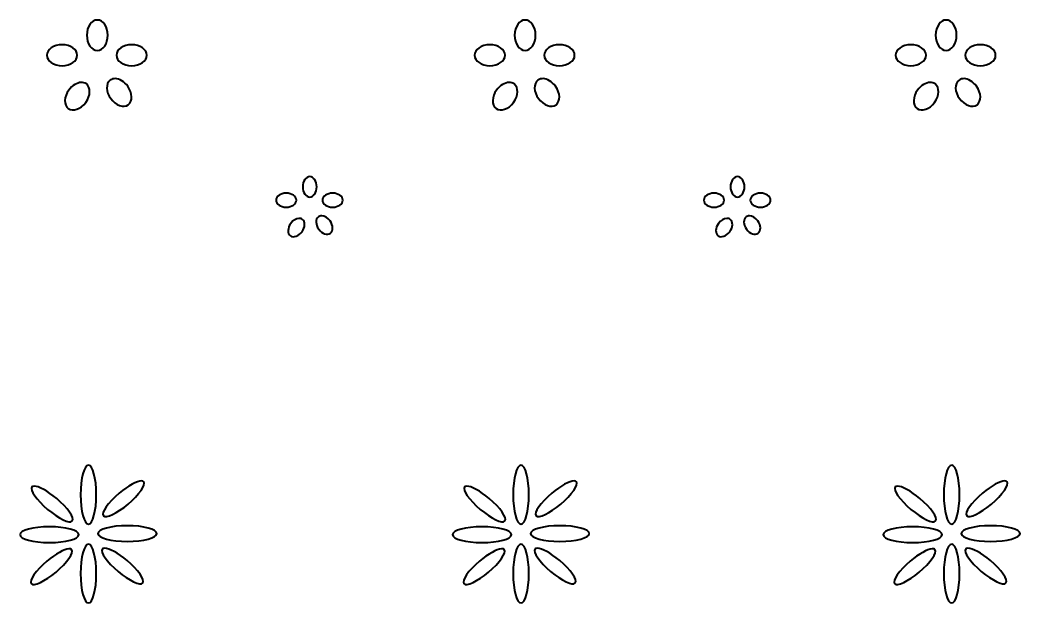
# Model space of a CAD drawing. Header units: centimetres. Extents: x -27.9 to 27.9, y -8.5 to 8.5.
# Drawn here: x -22.39 to 1.11, y -6.26 to 7.44 of the extents above; entities that cross this region are included whole.
import ezdxf

# ---------------------------------------------------------------- set-up
doc = ezdxf.new("R2010")
doc.units = ezdxf.units.CM
doc.header["$MEASUREMENT"] = 0
doc.layers.add('Layer 1', color=7, linetype='Continuous')

msp = doc.modelspace()

# ---------------------------------------------------------------- linework, layer by layer
at = {"layer": 'Layer 1', "color": 232, "lineweight": 40}
for points, knots in [([(-20.57256, 7.44252), (-20.43657, 7.44252), (-20.32617, 7.2823), (-20.32617, 7.08451), (-20.32617, 7.08451), (-20.32617, 6.88671), (-20.43658, 6.72567), (-20.57256, 6.72567), (-20.57256, 6.72567), (-20.70855, 6.72567), (-20.81895, 6.88671), (-20.81895, 7.08451), (-20.81895, 7.08451), (-20.81895, 7.28231), (-20.70854, 7.44252), (-20.57256, 7.44252)], [0, 0, 0, 0, 0.2, 0.2, 0.2, 0.2, 0.4, 0.4, 0.4, 0.4, 0.6, 0.6, 0.6, 0.6, 1, 1, 1, 1]), ([(-10.51839, 7.44252), (-10.3824, 7.44252), (-10.272, 7.2823), (-10.272, 7.08451), (-10.272, 7.08451), (-10.272, 6.88671), (-10.38241, 6.72567), (-10.51839, 6.72567), (-10.51839, 6.72567), (-10.65438, 6.72567), (-10.76478, 6.88671), (-10.76478, 7.08451), (-10.76478, 7.08451), (-10.76478, 7.28231), (-10.65437, 7.44252), (-10.51839, 7.44252)], [0, 0, 0, 0, 0.2, 0.2, 0.2, 0.2, 0.4, 0.4, 0.4, 0.4, 0.6, 0.6, 0.6, 0.6, 1, 1, 1, 1]), ([(-0.62297, 7.44252), (-0.48698, 7.44252), (-0.37658, 7.2823), (-0.37658, 7.08451), (-0.37658, 7.08451), (-0.37658, 6.88671), (-0.48699, 6.72567), (-0.62297, 6.72567), (-0.62297, 6.72567), (-0.75896, 6.72567), (-0.86936, 6.88671), (-0.86936, 7.08451), (-0.86936, 7.08451), (-0.86936, 7.28231), (-0.75895, 7.44252), (-0.62297, 7.44252)], [0, 0, 0, 0, 0.2, 0.2, 0.2, 0.2, 0.4, 0.4, 0.4, 0.4, 0.6, 0.6, 0.6, 0.6, 1, 1, 1, 1]), ([(-21.40103, 6.86044), (-21.20323, 6.86044), (-21.04302, 6.75003), (-21.04302, 6.61405), (-21.04302, 6.61405), (-21.04302, 6.47806), (-21.20324, 6.36766), (-21.40103, 6.36766), (-21.40103, 6.36766), (-21.59883, 6.36766), (-21.75904, 6.47807), (-21.75904, 6.61405), (-21.75904, 6.61405), (-21.75904, 6.75004), (-21.59882, 6.86044), (-21.40103, 6.86044)], [0, 0, 0, 0, 0.2, 0.2, 0.2, 0.2, 0.4, 0.4, 0.4, 0.4, 0.6, 0.6, 0.6, 0.6, 1, 1, 1, 1]), ([(-19.7664, 6.86044), (-19.5686, 6.86044), (-19.40756, 6.75003), (-19.40756, 6.61405), (-19.40756, 6.61405), (-19.40756, 6.47806), (-19.5686, 6.36766), (-19.7664, 6.36766), (-19.7664, 6.36766), (-19.9642, 6.36766), (-20.12441, 6.47807), (-20.12441, 6.61405), (-20.12441, 6.61405), (-20.12441, 6.75004), (-19.96419, 6.86044), (-19.7664, 6.86044)], [0, 0, 0, 0, 0.2, 0.2, 0.2, 0.2, 0.4, 0.4, 0.4, 0.4, 0.6, 0.6, 0.6, 0.6, 1, 1, 1, 1]), ([(-11.34687, 6.86044), (-11.14907, 6.86044), (-10.98886, 6.75003), (-10.98886, 6.61405), (-10.98886, 6.61405), (-10.98886, 6.47806), (-11.14908, 6.36766), (-11.34687, 6.36766), (-11.34687, 6.36766), (-11.54467, 6.36766), (-11.70488, 6.47807), (-11.70488, 6.61405), (-11.70488, 6.61405), (-11.70488, 6.75004), (-11.54466, 6.86044), (-11.34687, 6.86044)], [0, 0, 0, 0, 0.2, 0.2, 0.2, 0.2, 0.4, 0.4, 0.4, 0.4, 0.6, 0.6, 0.6, 0.6, 1, 1, 1, 1]), ([(-9.71224, 6.86044), (-9.51444, 6.86044), (-9.3534, 6.75003), (-9.3534, 6.61405), (-9.3534, 6.61405), (-9.3534, 6.47806), (-9.51444, 6.36766), (-9.71224, 6.36766), (-9.71224, 6.36766), (-9.91004, 6.36766), (-10.07025, 6.47807), (-10.07025, 6.61405), (-10.07025, 6.61405), (-10.07025, 6.75004), (-9.91003, 6.86044), (-9.71224, 6.86044)], [0, 0, 0, 0, 0.2, 0.2, 0.2, 0.2, 0.4, 0.4, 0.4, 0.4, 0.6, 0.6, 0.6, 0.6, 1, 1, 1, 1]), ([(-1.45145, 6.86044), (-1.25365, 6.86044), (-1.09344, 6.75003), (-1.09344, 6.61405), (-1.09344, 6.61405), (-1.09344, 6.47806), (-1.25366, 6.36766), (-1.45145, 6.36766), (-1.45145, 6.36766), (-1.64925, 6.36766), (-1.80946, 6.47807), (-1.80946, 6.61405), (-1.80946, 6.61405), (-1.80946, 6.75004), (-1.64925, 6.86044), (-1.45145, 6.86044)], [0, 0, 0, 0, 0.2, 0.2, 0.2, 0.2, 0.4, 0.4, 0.4, 0.4, 0.6, 0.6, 0.6, 0.6, 1, 1, 1, 1]), ([(0.18318, 6.86044), (0.38098, 6.86044), (0.54202, 6.75003), (0.54202, 6.61405), (0.54202, 6.61405), (0.54202, 6.47806), (0.38099, 6.36766), (0.18318, 6.36766), (0.18318, 6.36766), (-0.01461, 6.36766), (-0.17483, 6.47807), (-0.17483, 6.61405), (-0.17483, 6.61405), (-0.17483, 6.75004), (-0.01461, 6.86044), (0.18318, 6.86044)], [0, 0, 0, 0, 0.2, 0.2, 0.2, 0.2, 0.4, 0.4, 0.4, 0.4, 0.6, 0.6, 0.6, 0.6, 1, 1, 1, 1]), ([(-20.95041, 5.97408), (-20.90594, 5.97564), (-20.86476, 5.96452), (-20.83052, 5.93935), (-20.83052, 5.93935), (-20.72095, 5.85882), (-20.72743, 5.66465), (-20.84458, 5.50527), (-20.84458, 5.50527), (-20.96172, 5.34589), (-21.14511, 5.28169), (-21.25468, 5.36223), (-21.25468, 5.36223), (-21.36425, 5.44276), (-21.35859, 5.63693), (-21.24145, 5.79631), (-21.24145, 5.79631), (-21.16092, 5.90588), (-21.04823, 5.97064), (-20.95041, 5.97408)], [0, 0, 0, 0, 0.16666667, 0.16666667, 0.16666667, 0.16666667, 0.33333333, 0.33333333, 0.33333333, 0.33333333, 0.5, 0.5, 0.5, 0.5, 0.66666667, 0.66666667, 0.66666667, 0.66666667, 1, 1, 1, 1]), ([(-20.14922, 6.06421), (-20.05139, 6.06078), (-19.93954, 5.99602), (-19.85901, 5.88644), (-19.85901, 5.88644), (-19.74187, 5.72706), (-19.73538, 5.53207), (-19.84495, 5.45153), (-19.84495, 5.45153), (-19.95452, 5.371), (-20.13874, 5.43519), (-20.25588, 5.59457), (-20.25588, 5.59457), (-20.37302, 5.75395), (-20.37868, 5.94894), (-20.26911, 6.02948), (-20.26911, 6.02948), (-20.23487, 6.05465), (-20.19369, 6.06577), (-20.14922, 6.06421)], [0, 0, 0, 0, 0.16666667, 0.16666667, 0.16666667, 0.16666667, 0.33333333, 0.33333333, 0.33333333, 0.33333333, 0.5, 0.5, 0.5, 0.5, 0.66666667, 0.66666667, 0.66666667, 0.66666667, 1, 1, 1, 1]), ([(-10.89625, 5.97408), (-10.85178, 5.97564), (-10.8106, 5.96452), (-10.77636, 5.93935), (-10.77636, 5.93935), (-10.66679, 5.85882), (-10.67327, 5.66465), (-10.79042, 5.50527), (-10.79042, 5.50527), (-10.90756, 5.34589), (-11.09095, 5.28169), (-11.20052, 5.36223), (-11.20052, 5.36223), (-11.31009, 5.44276), (-11.30443, 5.63693), (-11.18729, 5.79631), (-11.18729, 5.79631), (-11.10676, 5.90588), (-10.99407, 5.97064), (-10.89625, 5.97408)], [0, 0, 0, 0, 0.16666667, 0.16666667, 0.16666667, 0.16666667, 0.33333333, 0.33333333, 0.33333333, 0.33333333, 0.5, 0.5, 0.5, 0.5, 0.66666667, 0.66666667, 0.66666667, 0.66666667, 1, 1, 1, 1]), ([(-10.09506, 6.06421), (-9.99723, 6.06078), (-9.88538, 5.99602), (-9.80485, 5.88644), (-9.80485, 5.88644), (-9.68771, 5.72706), (-9.68122, 5.53207), (-9.79079, 5.45153), (-9.79079, 5.45153), (-9.90036, 5.371), (-10.08458, 5.43519), (-10.20172, 5.59457), (-10.20172, 5.59457), (-10.31886, 5.75395), (-10.32452, 5.94894), (-10.21495, 6.02948), (-10.21495, 6.02948), (-10.18071, 6.05465), (-10.13953, 6.06577), (-10.09506, 6.06421)], [0, 0, 0, 0, 0.16666667, 0.16666667, 0.16666667, 0.16666667, 0.33333333, 0.33333333, 0.33333333, 0.33333333, 0.5, 0.5, 0.5, 0.5, 0.66666667, 0.66666667, 0.66666667, 0.66666667, 1, 1, 1, 1]), ([(-1.00083, 5.97408), (-0.95636, 5.97564), (-0.91518, 5.96452), (-0.88094, 5.93935), (-0.88094, 5.93935), (-0.77137, 5.85882), (-0.77783, 5.66465), (-0.895, 5.50527), (-0.895, 5.50527), (-1.01214, 5.34589), (-1.19551, 5.28169), (-1.3051, 5.36223), (-1.3051, 5.36223), (-1.41467, 5.44276), (-1.40899, 5.63693), (-1.29187, 5.79631), (-1.29187, 5.79631), (-1.21133, 5.90588), (-1.09864, 5.97064), (-1.00083, 5.97408)], [0, 0, 0, 0, 0.16666667, 0.16666667, 0.16666667, 0.16666667, 0.33333333, 0.33333333, 0.33333333, 0.33333333, 0.5, 0.5, 0.5, 0.5, 0.66666667, 0.66666667, 0.66666667, 0.66666667, 1, 1, 1, 1]), ([(-0.19964, 6.06421), (-0.10182, 6.06078), (0.01006, 5.99602), (0.09057, 5.88644), (0.09057, 5.88644), (0.20771, 5.72706), (0.2142, 5.53207), (0.10463, 5.45153), (0.10463, 5.45153), (-0.00494, 5.371), (-0.18914, 5.43519), (-0.3063, 5.59457), (-0.3063, 5.59457), (-0.42344, 5.75395), (-0.4291, 5.94894), (-0.31953, 6.02948), (-0.31953, 6.02948), (-0.28528, 6.05465), (-0.24411, 6.06577), (-0.19964, 6.06421)], [0, 0, 0, 0, 0.16666667, 0.16666667, 0.16666667, 0.16666667, 0.33333333, 0.33333333, 0.33333333, 0.33333333, 0.5, 0.5, 0.5, 0.5, 0.66666667, 0.66666667, 0.66666667, 0.66666667, 1, 1, 1, 1]), ([(-15.57937, 3.76068), (-15.48859, 3.76068), (-15.41566, 3.65377), (-15.41566, 3.52173), (-15.41566, 3.52173), (-15.41566, 3.38968), (-15.48859, 3.28195), (-15.57937, 3.28195), (-15.57937, 3.28195), (-15.67015, 3.28195), (-15.74391, 3.38968), (-15.74391, 3.52173), (-15.74391, 3.52173), (-15.74391, 3.65378), (-15.67015, 3.76068), (-15.57937, 3.76068)], [0, 0, 0, 0, 0.2, 0.2, 0.2, 0.2, 0.4, 0.4, 0.4, 0.4, 0.6, 0.6, 0.6, 0.6, 1, 1, 1, 1]), ([(-5.52521, 3.76068), (-5.43443, 3.76068), (-5.3615, 3.65377), (-5.3615, 3.52173), (-5.3615, 3.52173), (-5.3615, 3.38968), (-5.43443, 3.28195), (-5.52521, 3.28195), (-5.52521, 3.28195), (-5.61599, 3.28195), (-5.68975, 3.38968), (-5.68975, 3.52173), (-5.68975, 3.52173), (-5.68975, 3.65378), (-5.61599, 3.76068), (-5.52521, 3.76068)], [0, 0, 0, 0, 0.2, 0.2, 0.2, 0.2, 0.4, 0.4, 0.4, 0.4, 0.6, 0.6, 0.6, 0.6, 1, 1, 1, 1]), ([(-16.13252, 3.37207), (-16.00047, 3.37207), (-15.89357, 3.29831), (-15.89357, 3.20753), (-15.89357, 3.20753), (-15.89357, 3.11675), (-16.00048, 3.04299), (-16.13252, 3.04299), (-16.13252, 3.04299), (-16.26457, 3.04299), (-16.37147, 3.11675), (-16.37147, 3.20753), (-16.37147, 3.20753), (-16.37147, 3.29831), (-16.26456, 3.37207), (-16.13252, 3.37207)], [0, 0, 0, 0, 0.2, 0.2, 0.2, 0.2, 0.4, 0.4, 0.4, 0.4, 0.6, 0.6, 0.6, 0.6, 1, 1, 1, 1]), ([(-15.04194, 3.37207), (-14.90989, 3.37207), (-14.80216, 3.29831), (-14.80216, 3.20753), (-14.80216, 3.20753), (-14.80216, 3.11675), (-14.90989, 3.04299), (-15.04194, 3.04299), (-15.04194, 3.04299), (-15.17399, 3.04299), (-15.28089, 3.11675), (-15.28089, 3.20753), (-15.28089, 3.20753), (-15.28089, 3.29831), (-15.17398, 3.37207), (-15.04194, 3.37207)], [0, 0, 0, 0, 0.2, 0.2, 0.2, 0.2, 0.4, 0.4, 0.4, 0.4, 0.6, 0.6, 0.6, 0.6, 1, 1, 1, 1]), ([(-6.07835, 3.37207), (-5.9463, 3.37207), (-5.8394, 3.29831), (-5.8394, 3.20753), (-5.8394, 3.20753), (-5.8394, 3.11675), (-5.94631, 3.04299), (-6.07835, 3.04299), (-6.07835, 3.04299), (-6.2104, 3.04299), (-6.3173, 3.11675), (-6.3173, 3.20753), (-6.3173, 3.20753), (-6.3173, 3.29831), (-6.21039, 3.37207), (-6.07835, 3.37207)], [0, 0, 0, 0, 0.2, 0.2, 0.2, 0.2, 0.4, 0.4, 0.4, 0.4, 0.6, 0.6, 0.6, 0.6, 1, 1, 1, 1]), ([(-4.98777, 3.37207), (-4.85572, 3.37207), (-4.74799, 3.29831), (-4.74799, 3.20753), (-4.74799, 3.20753), (-4.74799, 3.11675), (-4.85572, 3.04299), (-4.98777, 3.04299), (-4.98777, 3.04299), (-5.11982, 3.04299), (-5.22672, 3.11675), (-5.22672, 3.20753), (-5.22672, 3.20753), (-5.22672, 3.29831), (-5.11981, 3.37207), (-4.98777, 3.37207)], [0, 0, 0, 0, 0.2, 0.2, 0.2, 0.2, 0.4, 0.4, 0.4, 0.4, 0.6, 0.6, 0.6, 0.6, 1, 1, 1, 1]), ([(-15.29743, 2.84042), (-15.23212, 2.83813), (-15.15689, 2.79533), (-15.10313, 2.72218), (-15.10313, 2.72218), (-15.02493, 2.61578), (-15.02089, 2.48573), (-15.09403, 2.43197), (-15.09403, 2.43197), (-15.16718, 2.37821), (-15.29033, 2.42066), (-15.36854, 2.52705), (-15.36854, 2.52705), (-15.44674, 2.63345), (-15.44996, 2.7635), (-15.37681, 2.81726), (-15.37681, 2.81726), (-15.35395, 2.83406), (-15.32712, 2.84145), (-15.29743, 2.84041), (-15.29743, 2.84041), (-15.29743, 2.84041), (-15.29743, 2.84042), (-15.29743, 2.84042)], [0, 0, 0, 0, 0.14285714, 0.14285714, 0.14285714, 0.14285714, 0.28571429, 0.28571429, 0.28571429, 0.28571429, 0.42857143, 0.42857143, 0.42857143, 0.42857143, 0.57142857, 0.57142857, 0.57142857, 0.57142857, 0.71428571, 0.71428571, 0.71428571, 0.71428571, 1, 1, 1, 1]), ([(-5.24326, 2.84042), (-5.17795, 2.83813), (-5.10272, 2.79533), (-5.04896, 2.72218), (-5.04896, 2.72218), (-4.97076, 2.61578), (-4.96672, 2.48573), (-5.03986, 2.43197), (-5.03986, 2.43197), (-5.11301, 2.37821), (-5.23616, 2.42066), (-5.31437, 2.52705), (-5.31437, 2.52705), (-5.39257, 2.63345), (-5.39579, 2.7635), (-5.32264, 2.81726), (-5.32264, 2.81726), (-5.29978, 2.83406), (-5.27295, 2.84145), (-5.24326, 2.84041), (-5.24326, 2.84041), (-5.24326, 2.84041), (-5.24326, 2.84042), (-5.24326, 2.84042)], [0, 0, 0, 0, 0.14285714, 0.14285714, 0.14285714, 0.14285714, 0.28571429, 0.28571429, 0.28571429, 0.28571429, 0.42857143, 0.42857143, 0.42857143, 0.42857143, 0.57142857, 0.57142857, 0.57142857, 0.57142857, 0.71428571, 0.71428571, 0.71428571, 0.71428571, 1, 1, 1, 1]), ([(-15.83238, 2.78089), (-15.80269, 2.78193), (-15.77504, 2.77371), (-15.75218, 2.75691), (-15.75218, 2.75691), (-15.67903, 2.70315), (-15.68307, 2.57392), (-15.76128, 2.46752), (-15.76128, 2.46752), (-15.83948, 2.36112), (-15.96181, 2.31867), (-16.03496, 2.37244), (-16.03496, 2.37244), (-16.10811, 2.4262), (-16.10489, 2.55543), (-16.02669, 2.66183), (-16.02669, 2.66183), (-15.97293, 2.73498), (-15.89769, 2.7786), (-15.83239, 2.78089), (-15.83239, 2.78089), (-15.83239, 2.78089), (-15.83238, 2.78089), (-15.83238, 2.78089)], [0, 0, 0, 0, 0.14285714, 0.14285714, 0.14285714, 0.14285714, 0.28571429, 0.28571429, 0.28571429, 0.28571429, 0.42857143, 0.42857143, 0.42857143, 0.42857143, 0.57142857, 0.57142857, 0.57142857, 0.57142857, 0.71428571, 0.71428571, 0.71428571, 0.71428571, 1, 1, 1, 1]), ([(-5.77821, 2.78089), (-5.74853, 2.78193), (-5.72087, 2.77371), (-5.69801, 2.75691), (-5.69801, 2.75691), (-5.62486, 2.70315), (-5.6289, 2.57392), (-5.70711, 2.46752), (-5.70711, 2.46752), (-5.78531, 2.36112), (-5.90764, 2.31867), (-5.98079, 2.37244), (-5.98079, 2.37244), (-6.05394, 2.4262), (-6.05072, 2.55543), (-5.97252, 2.66183), (-5.97252, 2.66183), (-5.91876, 2.73498), (-5.84352, 2.7786), (-5.77822, 2.78089), (-5.77822, 2.78089), (-5.77822, 2.78089), (-5.77821, 2.78089), (-5.77821, 2.78089)], [0, 0, 0, 0, 0.14285714, 0.14285714, 0.14285714, 0.14285714, 0.28571429, 0.28571429, 0.28571429, 0.28571429, 0.42857143, 0.42857143, 0.42857143, 0.42857143, 0.57142857, 0.57142857, 0.57142857, 0.57142857, 0.71428571, 0.71428571, 0.71428571, 0.71428571, 1, 1, 1, 1]), ([(-20.78174, -3.02258), (-20.67944, -3.02258), (-20.59653, -3.33272), (-20.59653, -3.71463), (-20.59653, -3.71463), (-20.59653, -4.09654), (-20.67944, -4.40668), (-20.78174, -4.40668), (-20.78174, -4.40668), (-20.88404, -4.40668), (-20.96695, -4.09654), (-20.96695, -3.71463), (-20.96695, -3.71463), (-20.96695, -3.33272), (-20.88404, -3.02258), (-20.78174, -3.02258)], [0, 0, 0, 0, 0.2, 0.2, 0.2, 0.2, 0.4, 0.4, 0.4, 0.4, 0.6, 0.6, 0.6, 0.6, 1, 1, 1, 1]), ([(-10.6143, -3.02258), (-10.512, -3.02258), (-10.42909, -3.33272), (-10.42909, -3.71463), (-10.42909, -3.71463), (-10.42909, -4.09654), (-10.512, -4.40668), (-10.6143, -4.40668), (-10.6143, -4.40668), (-10.7166, -4.40668), (-10.79951, -4.09654), (-10.79951, -3.71463), (-10.79951, -3.71463), (-10.79951, -3.33272), (-10.7166, -3.02258), (-10.6143, -3.02258)], [0, 0, 0, 0, 0.2, 0.2, 0.2, 0.2, 0.4, 0.4, 0.4, 0.4, 0.6, 0.6, 0.6, 0.6, 1, 1, 1, 1]), ([(-0.49151, -3.02258), (-0.38921, -3.02258), (-0.3063, -3.33272), (-0.3063, -3.71463), (-0.3063, -3.71463), (-0.3063, -4.09654), (-0.38921, -4.40668), (-0.49151, -4.40668), (-0.49151, -4.40668), (-0.5938, -4.40668), (-0.67672, -4.09654), (-0.67672, -3.71463), (-0.67672, -3.71463), (-0.67672, -3.33272), (-0.5938, -3.02258), (-0.49151, -3.02258)], [0, 0, 0, 0, 0.2, 0.2, 0.2, 0.2, 0.4, 0.4, 0.4, 0.4, 0.6, 0.6, 0.6, 0.6, 1, 1, 1, 1]), ([(-22.05588, -3.51288), (-21.95235, -3.51176), (-21.74008, -3.62579), (-21.52754, -3.80475), (-21.52754, -3.80475), (-21.26595, -4.02501), (-21.10143, -4.26054), (-21.16043, -4.33061), (-21.16043, -4.33061), (-21.21943, -4.40068), (-21.47927, -4.27884), (-21.74086, -4.05859), (-21.74086, -4.05859), (-22.00245, -3.83833), (-22.16779, -3.6028), (-22.1088, -3.53273), (-22.1088, -3.53273), (-22.09774, -3.51959), (-22.07977, -3.51314), (-22.05588, -3.51289), (-22.05588, -3.51289), (-22.05588, -3.51289), (-22.05588, -3.51288), (-22.05588, -3.51288)], [0, 0, 0, 0, 0.14285714, 0.14285714, 0.14285714, 0.14285714, 0.28571429, 0.28571429, 0.28571429, 0.28571429, 0.42857143, 0.42857143, 0.42857143, 0.42857143, 0.57142857, 0.57142857, 0.57142857, 0.57142857, 0.71428571, 0.71428571, 0.71428571, 0.71428571, 1, 1, 1, 1]), ([(-19.53324, -3.38969), (-19.50935, -3.38995), (-19.49139, -3.39557), (-19.48032, -3.40871), (-19.48032, -3.40871), (-19.42132, -3.47878), (-19.58584, -3.71431), (-19.84743, -3.93457), (-19.84743, -3.93457), (-20.10902, -4.15483), (-20.36886, -4.27749), (-20.42786, -4.20742), (-20.42786, -4.20742), (-20.48686, -4.13735), (-20.32317, -3.90182), (-20.06158, -3.68156), (-20.06158, -3.68156), (-19.84904, -3.5026), (-19.63677, -3.38857), (-19.53324, -3.38969)], [0, 0, 0, 0, 0.16666667, 0.16666667, 0.16666667, 0.16666667, 0.33333333, 0.33333333, 0.33333333, 0.33333333, 0.5, 0.5, 0.5, 0.5, 0.66666667, 0.66666667, 0.66666667, 0.66666667, 1, 1, 1, 1]), ([(-11.88761, -3.51288), (-11.78408, -3.51176), (-11.57264, -3.62579), (-11.3601, -3.80475), (-11.3601, -3.80475), (-11.09851, -4.02501), (-10.93399, -4.26054), (-10.99299, -4.33061), (-10.99299, -4.33061), (-11.05199, -4.40068), (-11.31183, -4.27884), (-11.57342, -4.05859), (-11.57342, -4.05859), (-11.83501, -3.83833), (-11.99953, -3.6028), (-11.94053, -3.53273), (-11.94053, -3.53273), (-11.92947, -3.51959), (-11.9115, -3.51314), (-11.88761, -3.51289), (-11.88761, -3.51289), (-11.88761, -3.51289), (-11.88761, -3.51288), (-11.88761, -3.51288)], [0, 0, 0, 0, 0.14285714, 0.14285714, 0.14285714, 0.14285714, 0.28571429, 0.28571429, 0.28571429, 0.28571429, 0.42857143, 0.42857143, 0.42857143, 0.42857143, 0.57142857, 0.57142857, 0.57142857, 0.57142857, 0.71428571, 0.71428571, 0.71428571, 0.71428571, 1, 1, 1, 1]), ([(-9.3658, -3.38969), (-9.34191, -3.38995), (-9.32394, -3.39557), (-9.31288, -3.40871), (-9.31288, -3.40871), (-9.25388, -3.47878), (-9.4184, -3.71431), (-9.67999, -3.93457), (-9.67999, -3.93457), (-9.94158, -4.15483), (-10.20142, -4.27749), (-10.26042, -4.20742), (-10.26042, -4.20742), (-10.31942, -4.13735), (-10.1549, -3.90182), (-9.89331, -3.68156), (-9.89331, -3.68156), (-9.68077, -3.5026), (-9.46932, -3.38857), (-9.3658, -3.38969)], [0, 0, 0, 0, 0.16666667, 0.16666667, 0.16666667, 0.16666667, 0.33333333, 0.33333333, 0.33333333, 0.33333333, 0.5, 0.5, 0.5, 0.5, 0.66666667, 0.66666667, 0.66666667, 0.66666667, 1, 1, 1, 1]), ([(-1.76482, -3.51288), (-1.66129, -3.51176), (-1.44985, -3.62579), (-1.2373, -3.80475), (-1.2373, -3.80475), (-0.97571, -4.02501), (-0.8112, -4.26054), (-0.87019, -4.33061), (-0.87019, -4.33061), (-0.92919, -4.40068), (-1.18903, -4.27884), (-1.45062, -4.05859), (-1.45062, -4.05859), (-1.71221, -3.83833), (-1.87673, -3.6028), (-1.81773, -3.53273), (-1.81773, -3.53273), (-1.80666, -3.51959), (-1.7887, -3.51314), (-1.76481, -3.51289), (-1.76481, -3.51289), (-1.76481, -3.51289), (-1.76482, -3.51288), (-1.76482, -3.51288)], [0, 0, 0, 0, 0.14285714, 0.14285714, 0.14285714, 0.14285714, 0.28571429, 0.28571429, 0.28571429, 0.28571429, 0.42857143, 0.42857143, 0.42857143, 0.42857143, 0.57142857, 0.57142857, 0.57142857, 0.57142857, 0.71428571, 0.71428571, 0.71428571, 0.71428571, 1, 1, 1, 1]), ([(0.757, -3.38969), (0.78089, -3.38995), (0.79886, -3.39557), (0.80992, -3.40871), (0.80992, -3.40871), (0.86892, -3.47878), (0.7044, -3.71431), (0.44281, -3.93457), (0.44281, -3.93457), (0.18122, -4.15483), (-0.07862, -4.27749), (-0.13762, -4.20742), (-0.13762, -4.20742), (-0.19661, -4.13735), (-0.0321, -3.90182), (0.22949, -3.68156), (0.22949, -3.68156), (0.44204, -3.5026), (0.65347, -3.38857), (0.75701, -3.38969), (0.75701, -3.38969), (0.75701, -3.38969), (0.757, -3.38969), (0.757, -3.38969)], [0, 0, 0, 0, 0.14285714, 0.14285714, 0.14285714, 0.14285714, 0.28571429, 0.28571429, 0.28571429, 0.28571429, 0.42857143, 0.42857143, 0.42857143, 0.42857143, 0.57142857, 0.57142857, 0.57142857, 0.57142857, 0.71428571, 0.71428571, 0.71428571, 0.71428571, 1, 1, 1, 1]), ([(-19.8681, -4.44306), (-19.48619, -4.44306), (-19.17605, -4.52597), (-19.17605, -4.62827), (-19.17605, -4.62827), (-19.17605, -4.73057), (-19.48619, -4.81348), (-19.8681, -4.81348), (-19.8681, -4.81348), (-20.25001, -4.81348), (-20.56015, -4.73057), (-20.56015, -4.62827), (-20.56015, -4.62827), (-20.56015, -4.52597), (-20.25001, -4.44306), (-19.8681, -4.44306)], [0, 0, 0, 0, 0.2, 0.2, 0.2, 0.2, 0.4, 0.4, 0.4, 0.4, 0.6, 0.6, 0.6, 0.6, 1, 1, 1, 1]), ([(-9.70066, -4.44306), (-9.31875, -4.44306), (-9.00861, -4.52597), (-9.00861, -4.62827), (-9.00861, -4.62827), (-9.00861, -4.73057), (-9.31875, -4.81348), (-9.70066, -4.81348), (-9.70066, -4.81348), (-10.08257, -4.81348), (-10.39188, -4.73057), (-10.39188, -4.62827), (-10.39188, -4.62827), (-10.39188, -4.52597), (-10.08257, -4.44306), (-9.70066, -4.44306)], [0, 0, 0, 0, 0.2, 0.2, 0.2, 0.2, 0.4, 0.4, 0.4, 0.4, 0.6, 0.6, 0.6, 0.6, 1, 1, 1, 1]), ([(0.42213, -4.44306), (0.80404, -4.44306), (1.11418, -4.52597), (1.11418, -4.62827), (1.11418, -4.62827), (1.11418, -4.73057), (0.80404, -4.81348), (0.42213, -4.81348), (0.42213, -4.81348), (0.04022, -4.81348), (-0.26909, -4.73057), (-0.26909, -4.62827), (-0.26909, -4.62827), (-0.26909, -4.52597), (0.04022, -4.44306), (0.42213, -4.44306)], [0, 0, 0, 0, 0.2, 0.2, 0.2, 0.2, 0.4, 0.4, 0.4, 0.4, 0.6, 0.6, 0.6, 0.6, 1, 1, 1, 1]), ([(-21.69869, -4.46786), (-21.31678, -4.46786), (-21.00664, -4.55077), (-21.00664, -4.65307), (-21.00664, -4.65307), (-21.00664, -4.75537), (-21.31678, -4.83911), (-21.69869, -4.83911), (-21.69869, -4.83911), (-22.0806, -4.83911), (-22.38991, -4.75537), (-22.38991, -4.65307), (-22.38991, -4.65307), (-22.38991, -4.55077), (-22.0806, -4.46786), (-21.69869, -4.46786)], [0, 0, 0, 0, 0.2, 0.2, 0.2, 0.2, 0.4, 0.4, 0.4, 0.4, 0.6, 0.6, 0.6, 0.6, 1, 1, 1, 1]), ([(-11.53125, -4.46786), (-11.14934, -4.46786), (-10.8392, -4.55077), (-10.8392, -4.65307), (-10.8392, -4.65307), (-10.8392, -4.75537), (-11.14934, -4.83911), (-11.53125, -4.83911), (-11.53125, -4.83911), (-11.91316, -4.83911), (-12.22247, -4.75537), (-12.22247, -4.65307), (-12.22247, -4.65307), (-12.22247, -4.55077), (-11.91316, -4.46786), (-11.53125, -4.46786)], [0, 0, 0, 0, 0.2, 0.2, 0.2, 0.2, 0.4, 0.4, 0.4, 0.4, 0.6, 0.6, 0.6, 0.6, 1, 1, 1, 1]), ([(-1.40845, -4.46786), (-1.02654, -4.46786), (-0.7164, -4.55077), (-0.7164, -4.65307), (-0.7164, -4.65307), (-0.7164, -4.75537), (-1.02654, -4.83911), (-1.40845, -4.83911), (-1.40845, -4.83911), (-1.79037, -4.83911), (-2.09967, -4.75537), (-2.09967, -4.65307), (-2.09967, -4.65307), (-2.09967, -4.55077), (-1.79036, -4.46786), (-1.40845, -4.46786)], [0, 0, 0, 0, 0.2, 0.2, 0.2, 0.2, 0.4, 0.4, 0.4, 0.4, 0.6, 0.6, 0.6, 0.6, 1, 1, 1, 1]), ([(-20.78174, -4.87549), (-20.67944, -4.87549), (-20.59653, -5.18563), (-20.59653, -5.56754), (-20.59653, -5.56754), (-20.59653, -5.94945), (-20.67944, -6.25959), (-20.78174, -6.25959), (-20.78174, -6.25959), (-20.88404, -6.25959), (-20.96695, -5.94945), (-20.96695, -5.56754), (-20.96695, -5.56754), (-20.96695, -5.18563), (-20.88404, -4.87549), (-20.78174, -4.87549)], [0, 0, 0, 0, 0.2, 0.2, 0.2, 0.2, 0.4, 0.4, 0.4, 0.4, 0.6, 0.6, 0.6, 0.6, 1, 1, 1, 1]), ([(-10.6143, -4.87549), (-10.512, -4.87549), (-10.42909, -5.18563), (-10.42909, -5.56754), (-10.42909, -5.56754), (-10.42909, -5.94945), (-10.512, -6.25959), (-10.6143, -6.25959), (-10.6143, -6.25959), (-10.7166, -6.25959), (-10.79951, -5.94945), (-10.79951, -5.56754), (-10.79951, -5.56754), (-10.79951, -5.18563), (-10.7166, -4.87549), (-10.6143, -4.87549)], [0, 0, 0, 0, 0.2, 0.2, 0.2, 0.2, 0.4, 0.4, 0.4, 0.4, 0.6, 0.6, 0.6, 0.6, 1, 1, 1, 1]), ([(-0.49151, -4.87549), (-0.38921, -4.87549), (-0.3063, -5.18563), (-0.3063, -5.56754), (-0.3063, -5.56754), (-0.3063, -5.94945), (-0.38921, -6.25959), (-0.49151, -6.25959), (-0.49151, -6.25959), (-0.5938, -6.25959), (-0.67672, -5.94945), (-0.67672, -5.56754), (-0.67672, -5.56754), (-0.67672, -5.18563), (-0.5938, -4.87549), (-0.49151, -4.87549)], [0, 0, 0, 0, 0.2, 0.2, 0.2, 0.2, 0.4, 0.4, 0.4, 0.4, 0.6, 0.6, 0.6, 0.6, 1, 1, 1, 1]), ([(-21.24146, -4.98628), (-21.21139, -4.98422), (-21.18987, -4.9908), (-21.17697, -5.00612), (-21.17697, -5.00612), (-21.11797, -5.07619), (-21.28166, -5.31172), (-21.54325, -5.53198), (-21.54325, -5.53198), (-21.80484, -5.75224), (-22.06551, -5.8749), (-22.12451, -5.80483), (-22.12451, -5.80483), (-22.18351, -5.73476), (-22.01899, -5.4984), (-21.7574, -5.27814), (-21.7574, -5.27814), (-21.55303, -5.10606), (-21.34885, -4.99364), (-21.24146, -4.98627), (-21.24146, -4.98627), (-21.24146, -4.98627), (-21.24146, -4.98628), (-21.24146, -4.98628)], [0, 0, 0, 0, 0.14285714, 0.14285714, 0.14285714, 0.14285714, 0.28571429, 0.28571429, 0.28571429, 0.28571429, 0.42857143, 0.42857143, 0.42857143, 0.42857143, 0.57142857, 0.57142857, 0.57142857, 0.57142857, 0.71428571, 0.71428571, 0.71428571, 0.71428571, 1, 1, 1, 1]), ([(-20.39975, -4.97057), (-20.29622, -4.96945), (-20.08478, -5.08348), (-19.87224, -5.26244), (-19.87224, -5.26244), (-19.61065, -5.4827), (-19.44613, -5.71823), (-19.50513, -5.7883), (-19.50513, -5.7883), (-19.56413, -5.85837), (-19.82397, -5.73736), (-20.08556, -5.5171), (-20.08556, -5.5171), (-20.34715, -5.29684), (-20.51249, -5.06048), (-20.4535, -4.99041), (-20.4535, -4.99041), (-20.44244, -4.97727), (-20.42365, -4.97082), (-20.39976, -4.97057), (-20.39976, -4.97057), (-20.39976, -4.97057), (-20.39975, -4.97057), (-20.39975, -4.97057)], [0, 0, 0, 0, 0.14285714, 0.14285714, 0.14285714, 0.14285714, 0.28571429, 0.28571429, 0.28571429, 0.28571429, 0.42857143, 0.42857143, 0.42857143, 0.42857143, 0.57142857, 0.57142857, 0.57142857, 0.57142857, 0.71428571, 0.71428571, 0.71428571, 0.71428571, 1, 1, 1, 1]), ([(-11.07401, -4.98628), (-11.04394, -4.98422), (-11.0216, -4.9908), (-11.00869, -5.00612), (-11.00869, -5.00612), (-10.94969, -5.07619), (-11.11421, -5.31172), (-11.3758, -5.53198), (-11.3758, -5.53198), (-11.63739, -5.75224), (-11.89806, -5.8749), (-11.95706, -5.80483), (-11.95706, -5.80483), (-12.01606, -5.73476), (-11.85154, -5.4984), (-11.58995, -5.27814), (-11.58995, -5.27814), (-11.38558, -5.10606), (-11.1814, -4.99364), (-11.07401, -4.98627), (-11.07401, -4.98627), (-11.07401, -4.98627), (-11.07401, -4.98628), (-11.07401, -4.98628)], [0, 0, 0, 0, 0.14285714, 0.14285714, 0.14285714, 0.14285714, 0.28571429, 0.28571429, 0.28571429, 0.28571429, 0.42857143, 0.42857143, 0.42857143, 0.42857143, 0.57142857, 0.57142857, 0.57142857, 0.57142857, 0.71428571, 0.71428571, 0.71428571, 0.71428571, 1, 1, 1, 1]), ([(-10.23231, -4.97057), (-10.12878, -4.96945), (-9.91734, -5.08348), (-9.7048, -5.26244), (-9.7048, -5.26244), (-9.44321, -5.4827), (-9.27869, -5.71823), (-9.33769, -5.7883), (-9.33769, -5.7883), (-9.39669, -5.85837), (-9.65653, -5.73736), (-9.91812, -5.5171), (-9.91812, -5.5171), (-10.17971, -5.29684), (-10.34423, -5.06048), (-10.28523, -4.99041), (-10.28523, -4.99041), (-10.27417, -4.97727), (-10.2562, -4.97082), (-10.23231, -4.97057)], [0, 0, 0, 0, 0.16666667, 0.16666667, 0.16666667, 0.16666667, 0.33333333, 0.33333333, 0.33333333, 0.33333333, 0.5, 0.5, 0.5, 0.5, 0.66666667, 0.66666667, 0.66666667, 0.66666667, 1, 1, 1, 1]), ([(-0.95122, -4.98628), (-0.92114, -4.98422), (-0.89881, -4.9908), (-0.8859, -5.00612), (-0.8859, -5.00612), (-0.8269, -5.07619), (-0.99142, -5.31172), (-1.25301, -5.53198), (-1.25301, -5.53198), (-1.5146, -5.75224), (-1.77527, -5.8749), (-1.83427, -5.80483), (-1.83427, -5.80483), (-1.89326, -5.73476), (-1.72875, -5.4984), (-1.46716, -5.27814), (-1.46716, -5.27814), (-1.26279, -5.10606), (-1.05861, -4.99364), (-0.95122, -4.98627), (-0.95122, -4.98627), (-0.95122, -4.98627), (-0.95122, -4.98628), (-0.95122, -4.98628)], [0, 0, 0, 0, 0.14285714, 0.14285714, 0.14285714, 0.14285714, 0.28571429, 0.28571429, 0.28571429, 0.28571429, 0.42857143, 0.42857143, 0.42857143, 0.42857143, 0.57142857, 0.57142857, 0.57142857, 0.57142857, 0.71428571, 0.71428571, 0.71428571, 0.71428571, 1, 1, 1, 1]), ([(-0.10951, -4.97057), (-0.00599, -4.96945), (0.20546, -5.08348), (0.418, -5.26244), (0.418, -5.26244), (0.67959, -5.4827), (0.84411, -5.71823), (0.78511, -5.7883), (0.78511, -5.7883), (0.72611, -5.85837), (0.46627, -5.73736), (0.20468, -5.5171), (0.20468, -5.5171), (-0.05691, -5.29684), (-0.22143, -5.06048), (-0.16243, -4.99041), (-0.16243, -4.99041), (-0.15137, -4.97727), (-0.13341, -4.97082), (-0.10951, -4.97057)], [0, 0, 0, 0, 0.16666667, 0.16666667, 0.16666667, 0.16666667, 0.33333333, 0.33333333, 0.33333333, 0.33333333, 0.5, 0.5, 0.5, 0.5, 0.66666667, 0.66666667, 0.66666667, 0.66666667, 1, 1, 1, 1])]:
    msp.add_open_spline(points, degree=3, knots=knots, dxfattribs=at)

doc.saveas('drawing.dxf')
